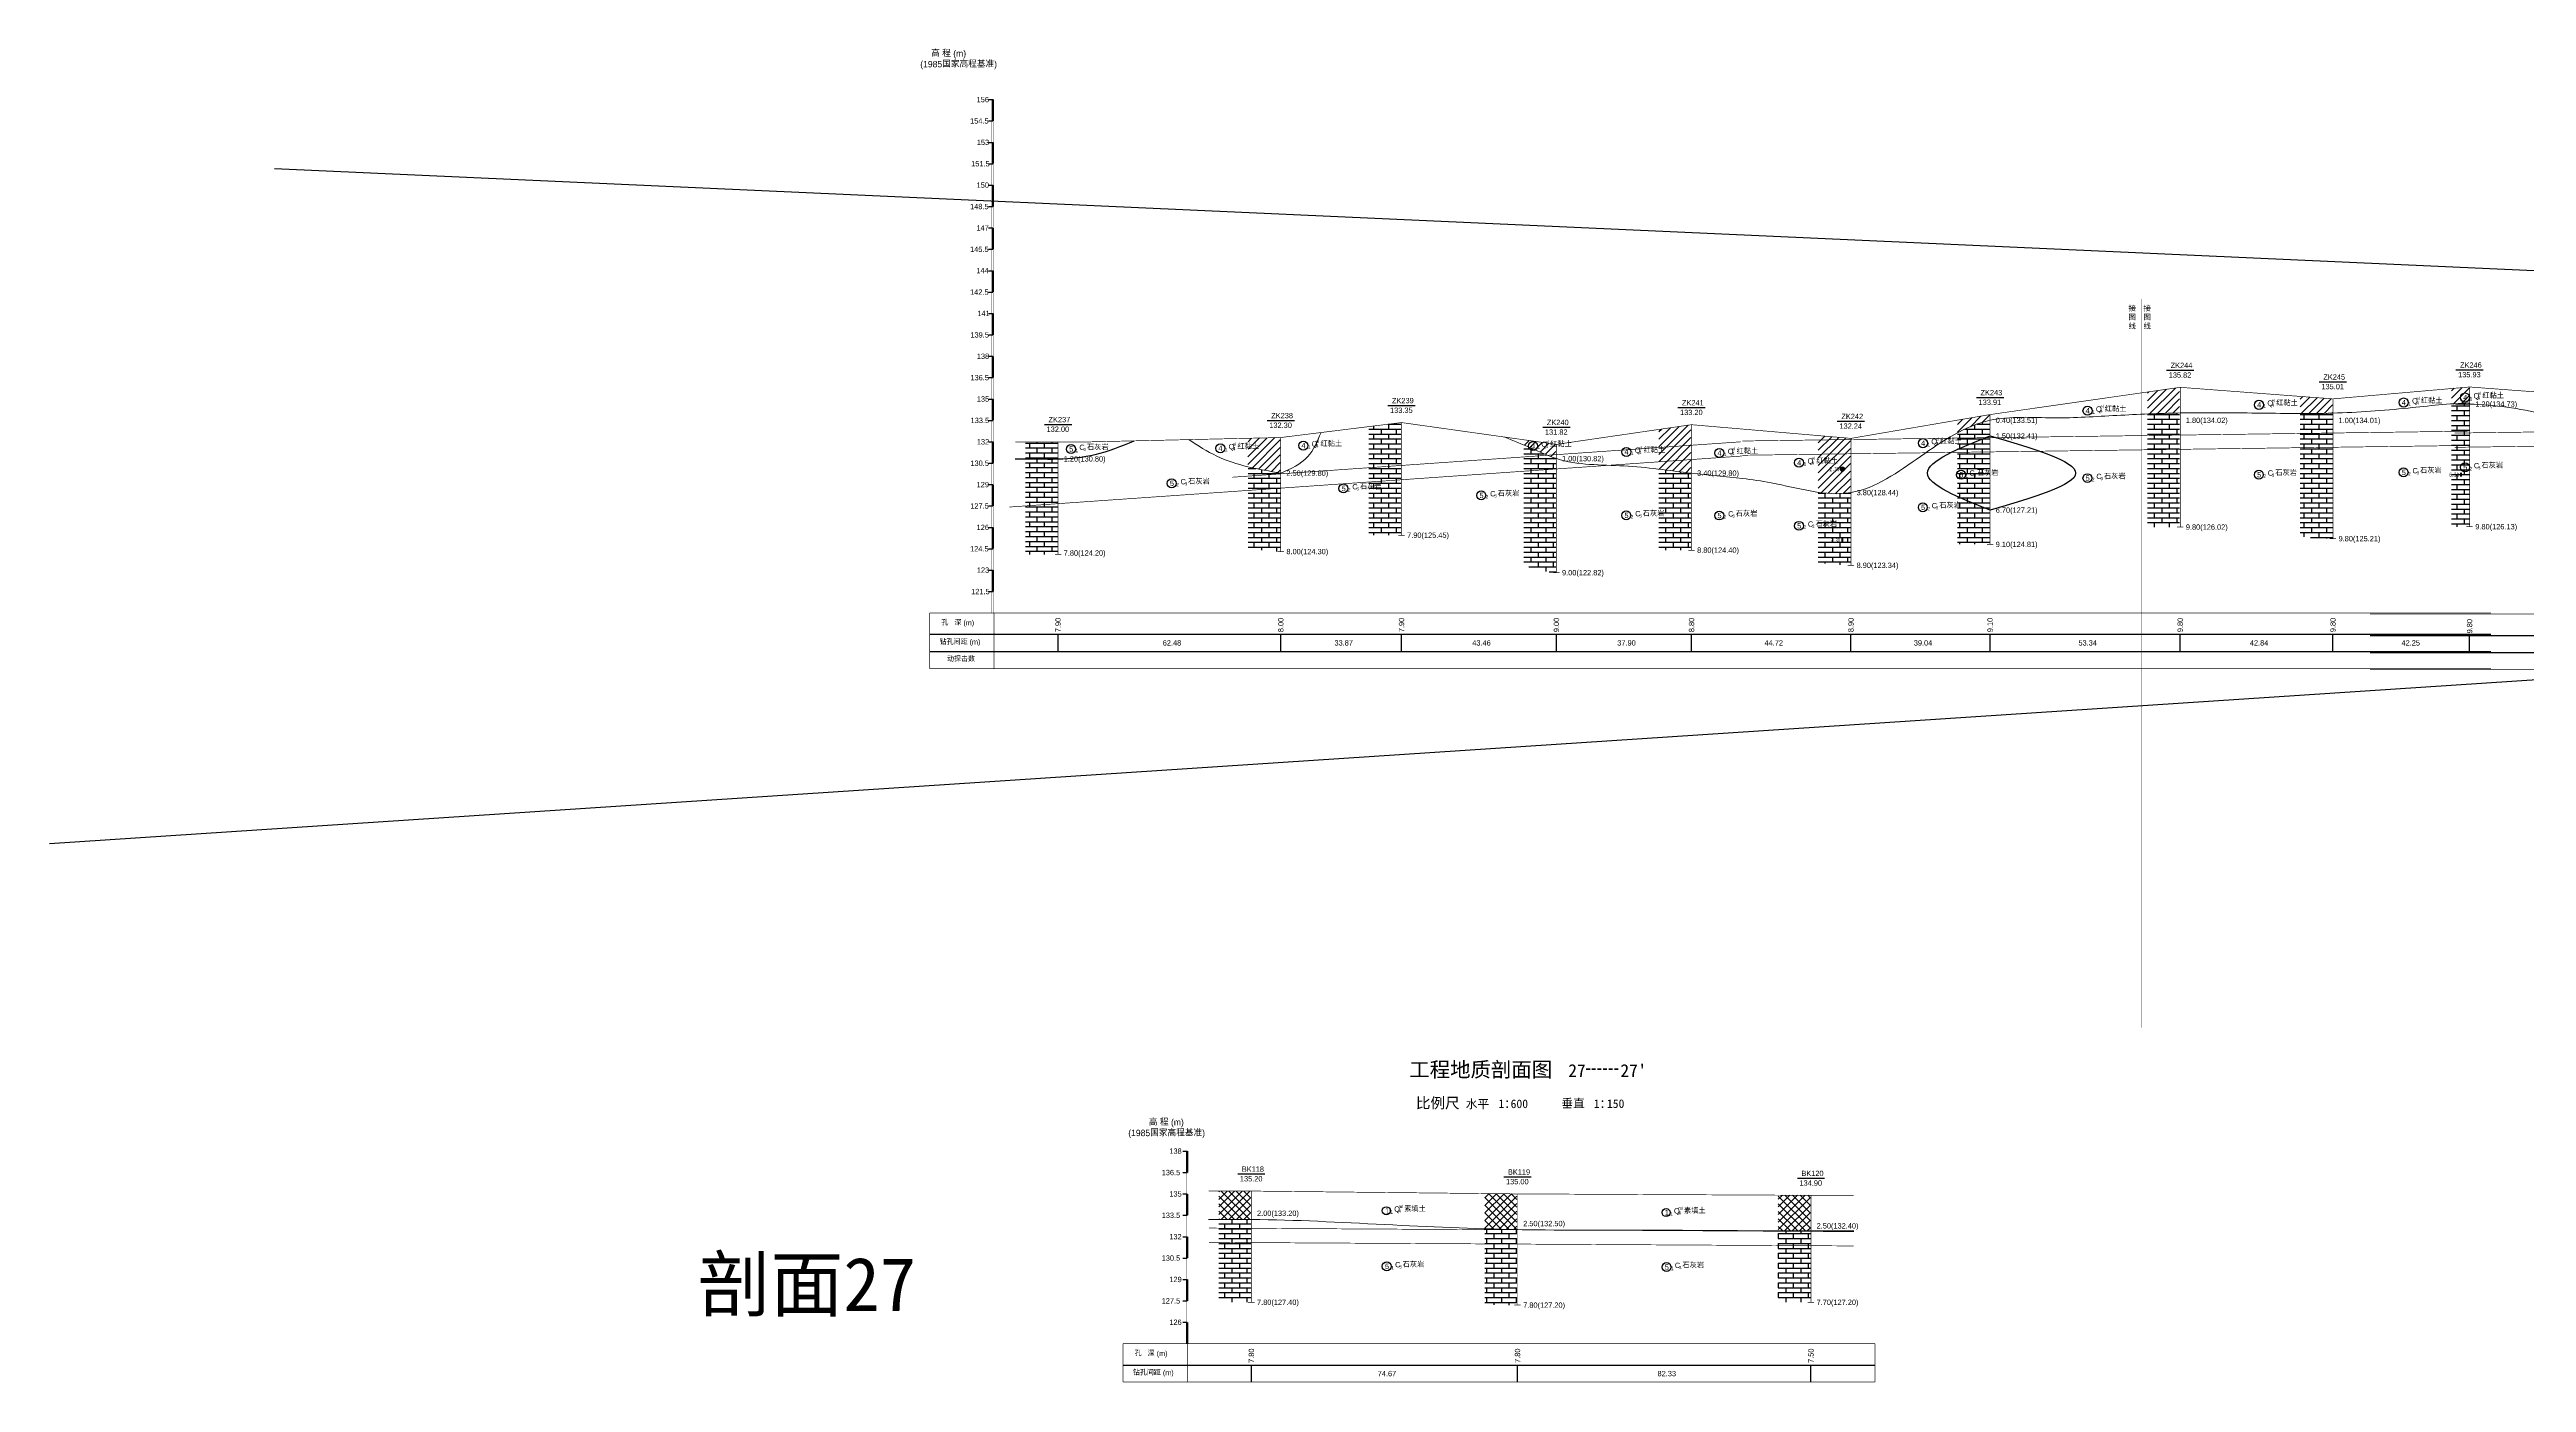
# Model space of a CAD drawing. Header units: inches. Extents: x -205 to 12199, y -11610 to -150.
# Drawn here: x -198 to 960, y -9616 to -8993 of the extents above; entities that cross this region are included whole.
import ezdxf
from ezdxf.enums import TextEntityAlignment as Align

# ---------------------------------------------------------------- set-up
doc = ezdxf.new("R2010")
doc.units = ezdxf.units.IN
doc.header["$MEASUREMENT"] = 0
for name, pattern in [('ACAD_ISO03W100', [30, 12, -18]), ('ACAD_ISO05W100', [34, 24, -3, 0.5, -3, 0.5, -3]), ('ACAD_ISO12W100', [21, 12, -3, 0, -3, 0, -3])]:
    doc.linetypes.add(name, pattern=pattern)
for name, color, linetype in [('GiCAD_PouMian', 7, 'Continuous'), ('GICAD_QUYANG', 7, 'Continuous'), ('地质-图框', 7, 'Continuous'), ('地质-地层符号', 3, 'Continuous'), ('地质-地层线', 7, 'Continuous'), ('地质-地面线', 7, 'Continuous'), ('地质-填充花纹', 4, 'Continuous'), ('地质-文字', 7, 'Continuous'), ('地质-标注栏', 7, 'Continuous'), ('地质-钻孔', 7, 'Continuous'), ('挡墙底', 7, 'Continuous'), ('管底', 7, 'Continuous'), ('红线', 1, 'ACAD_ISO05W100')]:
    doc.layers.add(name, color=color, linetype=linetype)
doc.styles.add('LZ_FONTS_FS', font='', dxfattribs={"width": 0.7})
doc.styles.add('LZ_PMT_LINE', font='', dxfattribs={"height": 2})
doc.styles.get("Standard").update_dxf_attribs({"font": ''})
doc.styles.add('地层编号', font='Comfont.shx', dxfattribs={"width": 0.7, "height": 2.5, "bigfont": 'Hztxt12a.shx'})
doc.styles.add('宋体', font='')
doc.styles.add('层底标注', font='Comfont.shx', dxfattribs={"width": 0.7, "height": 2.5, "bigfont": 'Hztxt12a.shx'})
doc.styles.add('岩土名称', font='Comfont.shx', dxfattribs={"width": 0.7, "height": 2.5, "bigfont": 'Hztxt12a.shx'})
doc.styles.add('时代', font='Comfont.shx', dxfattribs={"width": 0.7, "height": 2.5, "bigfont": 'Hztxt12a.shx'})
doc.styles.add('标注栏数据', font='Comfont.shx', dxfattribs={"width": 0.7, "height": 2.5, "bigfont": 'Hztxt12a.shx'})
doc.styles.add('标题', font='', dxfattribs={"width": 0.7, "height": 8})
doc.styles.add('钻孔标注', font='Comfont.shx', dxfattribs={"width": 0.7, "height": 2.5, "bigfont": 'Hztxt12a.shx'})
doc.styles.add('高程系统', font='Comfont.shx', dxfattribs={"width": 0.7, "height": 3, "bigfont": 'Hztxt12a.shx'})
doc.styles.get('LZ_FONTS_FS').set_extended_font_data('FangSong_GB2312')
doc.styles.get('LZ_PMT_LINE').set_extended_font_data('SimSun')
doc.styles.get('Standard').set_extended_font_data('SimSun')
doc.styles.get('宋体').set_extended_font_data('宋体')
doc.styles.get('标题').set_extended_font_data('FangSong_GB2312')
doc.linetypes.add('bzhjcx', pattern='A,0.001,[2,XX1.shx,S=1,R=0,X=1,Y=0],-2', length=2.001)
doc.linetypes.add('swx', pattern='A,7,-1.5,["●",LZ_PMT_LINE,S=0.05,R=0,X=0,Y=0],-1.5', length=10)
pattern_1 = [(0, (-5154.426, -12415.0182), (0, 2.3), []), (90, (-5154.426, -12415.0182), (-3.5, 2.3), [2.3, -2.3])]
pattern_2 = [(0, (-5154.426, -12401.6183), (0, 2.3), []), (90, (-5154.426, -12401.6183), (-3.5, 2.3), [2.3, -2.3])]
pattern_3 = [(45, (-5154.426, -12401.6183), (-1.767767, 1.767767), [])]
pattern_4 = [(0, (-5244.426, -12401.6183), (0, 2.3), []), (90, (-5244.426, -12401.6183), (-3.5, 2.3), [2.3, -2.3])]
pattern_5 = [(45, (-5244.426, -12401.6183), (-1.76776695, 1.76776695), [])]
pattern_6 = [(0, (-10243.2218, -12789.2344), (0, 2.3), []), (90, (-10243.2218, -12789.2344), (-3.5, 2.3), [2.3, -2.3])]
pattern_7 = [(45, (-10243.2218, -12789.2344), (-1.76776695, 1.76776695), []), (135, (-10243.2218, -12789.2344), (-1.76776695, -1.76776695), [])]

# ---------------------------------------------------------------- blocks, each defined once
blk = doc.blocks.new('gkqy_yuan.dwg不标')
at = {"layer": 'GiCAD_PouMian'}
h = blk.add_hatch(color=7, dxfattribs=at)
edge = h.paths.add_edge_path()
edge.add_arc((0, 0), 1, 0, 360)
at = {"layer": 'GICAD_QUYANG', "color": 7}
blk.add_circle((0, 0), 1, dxfattribs=at)
blk = doc.blocks.new('gkqy_yan.dwg不标', base_point=(0, -1))
at = {"color": 7}
blk.add_solid([(-0.5, -2), (-0.5, 0), (0.5, -2), (0.5, 0)], dxfattribs=at)

msp = doc.modelspace()

# ---------------------------------------------------------------- hatches: boundary and pattern name
at = {"layer": '地质-填充花纹', "linetype": 'Continuous'}
h = msp.add_hatch(dxfattribs=at)
h.set_pattern_fill('GKNXT', scale=0.5, style=0, pattern_type=2)
h.set_pattern_definition(pattern_5)
h.paths.add_polyline_path([(797.80524, -9162.5863), (788.40113, -9162.82786), (783.4043, -9163.00566), (782.80524, -9163.03065), (782.80524, -9152.76412), (797.80524, -9150.61569)])
h = msp.add_hatch(dxfattribs=at)
h.set_pattern_fill('GKNXT', scale=0.5, style=0, pattern_type=2)
h.set_pattern_definition(pattern_5)
h.paths.add_polyline_path([(869.20788, -9155.96106), (869.20788, -9162.65206), (863.75503, -9162.7706), (858.75529, -9162.82049), (854.20788, -9162.82575), (854.20788, -9154.82663)])
h = msp.add_hatch(dxfattribs=at)
h.set_pattern_fill('GKSHY', scale=0.5, style=0, pattern_type=2)
h.set_pattern_definition([(0, (-5340.9341, -12402.1851), (0, 2.3), []), (90, (-5340.934, -12402.185), (-3.5, 2.3), [2.3, -2.3])])
h.paths.add_polyline_path([(933.11378, -9215.74686), (924.90349, -9215.74686), (924.90349, -9158.44477), (933.11378, -9158.41473)])
h = msp.add_hatch(dxfattribs=at)
h.set_pattern_fill('GKNXT', scale=0.5, style=0, pattern_type=2)
h.set_pattern_definition([(45, (-5340.9341, -12402.1851), (-1.76776695, 1.76776695), [])])
h.paths.add_polyline_path([(933.11378, -9158.41473), (924.90809, -9158.44477), (924.90809, -9150.98041), (933.11378, -9150.4353)])
h = msp.add_hatch(dxfattribs=at)
h.set_pattern_fill('GKSHY', scale=0.5, style=0, pattern_type=2)
h.set_pattern_definition(pattern_2)
h.paths.add_polyline_path([(433.70156, -9219.71322), (418.70156, -9219.71322), (418.70156, -9168.93746), (433.70156, -9167.07755)])
h = msp.add_hatch(dxfattribs=at)
h.set_pattern_fill('GKNXT', scale=0.5, style=0, pattern_type=2)
h.set_pattern_definition(pattern_3)
h.paths.add_polyline_path([(569.30322, -9190.68353), (562.82758, -9189.91288), (557.86605, -9189.29388), (554.30322, -9188.86051), (554.30322, -9170.2676), (569.30322, -9168.08302)])
h = msp.add_hatch(dxfattribs=at)
h.set_pattern_fill('GKNXT', scale=0.5, style=0, pattern_type=2)
h.set_pattern_definition(pattern_5)
h.paths.add_polyline_path([(708.90302, -9166.05356), (702.53079, -9167.9311), (697.91424, -9169.84786), (693.90302, -9171.86112), (693.90302, -9165.92261), (708.90302, -9163.35601)])
h = msp.add_hatch(dxfattribs=at)
h.set_pattern_fill('GKSHY', scale=0.5, style=0, pattern_type=2)
h.set_pattern_definition(pattern_4)
h.paths.add_polyline_path([(708.90302, -9173.41228), (704.4799, -9175.16456), (699.84656, -9177.0437), (695.24775, -9179.00572), (693.90302, -9179.63215), (693.90302, -9171.86112), (697.91424, -9169.84786), (702.53079, -9167.9311), (708.90302, -9166.05356)])
h = msp.add_hatch(dxfattribs=at)
h.set_pattern_fill('GKSHY', scale=0.5, style=0, pattern_type=2)
h.set_pattern_definition(pattern_4)
h.paths.add_polyline_path([(797.80524, -9215.91321), (782.80524, -9215.91321), (782.80524, -9163.03065), (783.4043, -9163.00566), (788.40113, -9162.82786), (797.80524, -9162.5863)])
h = msp.add_hatch(dxfattribs=at)
h.set_pattern_fill('GKSHY', scale=0.5, style=0, pattern_type=2)
h.set_pattern_definition(pattern_4)
h.paths.add_polyline_path([(869.20788, -9221.30481), (863.50906, -9221.11134), (857.55839, -9220.58387), (854.20788, -9220.23447), (854.20788, -9162.82575), (858.75529, -9162.82049), (863.75503, -9162.7706), (869.20788, -9162.65206)])
h = msp.add_hatch(dxfattribs=at)
h.set_pattern_fill('GKSHY', scale=0.5, style=0, pattern_type=2)
h.set_pattern_definition(pattern_1)
h.paths.add_polyline_path([(273.11378, -9184.04659), (263.36378, -9184.04659), (258.36372, -9184.02317), (258.11378, -9184.02435), (258.11378, -9176.04659), (273.11378, -9176.04659)])
h = msp.add_hatch(dxfattribs=at)
h.set_pattern_fill('GKSHY', scale=0.5, style=0, pattern_type=2)
h.set_pattern_definition(pattern_1)
h.paths.add_polyline_path([(263.36378, -9184.04659), (273.11378, -9184.04659), (273.11378, -9228.70987), (268.3677, -9228.64553), (263.36383, -9228.71326), (258.11378, -9228.71326), (258.11378, -9184.02435), (258.36372, -9184.02317)])
h = msp.add_hatch(dxfattribs=at)
h.set_pattern_fill('GKNXT', scale=0.5, style=0, pattern_type=2)
h.set_pattern_definition(pattern_3)
h.paths.add_polyline_path([(377.24691, -9174.0192), (377.24691, -9190.60584), (369.4849, -9189.27251), (365.14362, -9188.38723), (362.10811, -9187.68909), (362.24691, -9174.39325)])
h = msp.add_hatch(dxfattribs=at)
h.set_pattern_fill('GKNXT', scale=0.5, style=0, pattern_type=2)
h.set_pattern_definition(pattern_3)
h.paths.add_polyline_path([(506.13341, -9177.21134), (506.13341, -9183.81416), (498.86905, -9180.93608), (494.31143, -9178.87988), (491.13341, -9177.53116), (491.13341, -9175.09901)])
h = msp.add_hatch(dxfattribs=at)
h.set_pattern_fill('GKSHY', scale=0.5, style=0, pattern_type=2)
h.set_pattern_definition(pattern_2)
h.paths.add_polyline_path([(494.31143, -9178.87988), (498.86905, -9180.93608), (506.13341, -9183.81416), (506.13341, -9237.21425), (500.32265, -9236.46362), (494.29435, -9234.78966), (491.13341, -9233.77795), (491.13341, -9177.53116)])
h = msp.add_hatch(dxfattribs=at)
h.set_pattern_fill('GKNXT', scale=0.5, style=0, pattern_type=2)
h.set_pattern_definition(pattern_5)
h.paths.add_polyline_path([(643.83658, -9174.42509), (643.83658, -9199.79606), (636.35059, -9200.28038), (631.36327, -9199.94555), (628.83658, -9199.59643), (628.83658, -9173.13709)])
h = msp.add_hatch(dxfattribs=at)
h.set_pattern_fill('GKSHY', scale=0.5, style=0, pattern_type=2)
h.set_pattern_definition(pattern_4)
h.paths.add_polyline_path([(708.90302, -9207.88086), (704.50449, -9206.13839), (699.87095, -9204.25952), (695.27185, -9202.29807), (693.90302, -9201.6608), (693.90302, -9179.63215), (695.24775, -9179.00572), (699.84656, -9177.0437), (704.4799, -9175.16456), (708.90302, -9173.41228)])
h = msp.add_hatch(dxfattribs=at)
h.set_pattern_fill('GKSHY', scale=0.5, style=0, pattern_type=2)
h.set_pattern_definition(pattern_2)
h.paths.add_polyline_path([(365.14362, -9188.38723), (369.4849, -9189.27251), (377.24691, -9190.60584), (377.24691, -9227.36655), (371.71466, -9227.07094), (365.92853, -9226.28408), (362.24691, -9225.70181), (362.27596, -9187.72978)])
h = msp.add_hatch(dxfattribs=at)
h.set_pattern_fill('GKSHY', scale=0.5, style=0, pattern_type=2)
h.set_pattern_definition(pattern_2)
h.paths.add_polyline_path([(557.86605, -9189.29388), (562.82758, -9189.91288), (569.30322, -9190.68353), (569.30322, -9226.71328), (554.30322, -9226.71328), (554.30322, -9188.86051)])
h = msp.add_hatch(dxfattribs=at)
h.set_pattern_fill('GKSHY', scale=0.5, style=0, pattern_type=2)
h.set_pattern_definition(pattern_4)
h.paths.add_polyline_path([(631.36327, -9199.94555), (636.35059, -9200.28038), (643.83658, -9199.79606), (643.83658, -9233.77277), (637.8868, -9233.60326), (631.67219, -9232.88584), (628.83658, -9232.48796), (628.83658, -9199.59643)])
h = msp.add_hatch(dxfattribs=at)
h.set_pattern_fill('GKSHY', scale=0.5, style=0, pattern_type=2)
h.set_pattern_definition(pattern_4)
h.paths.add_polyline_path([(695.27185, -9202.29807), (699.87095, -9204.25952), (704.50449, -9206.13839), (708.90302, -9207.88086), (708.90302, -9223.9799), (693.90302, -9223.9799), (693.90302, -9201.6608)])
h = msp.add_hatch(dxfattribs=at)
h.set_pattern_fill('GKSTT', scale=0.5, style=0, pattern_type=2)
h.set_pattern_definition(pattern_7)
h.paths.add_polyline_path([(363.49265, -9539.66278), (353.74265, -9539.66278), (348.74265, -9539.66541), (348.49265, -9539.66528), (348.49265, -9526.32945), (363.49265, -9526.32945)])
h = msp.add_hatch(dxfattribs=at)
h.set_pattern_fill('GKSTT', scale=0.5, style=0, pattern_type=2)
h.set_pattern_definition(pattern_7)
h.paths.add_polyline_path([(487.93465, -9527.66009), (487.93465, -9544.32394), (480.91915, -9544.16992), (475.92088, -9544.03848), (472.93465, -9543.95011), (472.93465, -9527.49937)])
h = msp.add_hatch(dxfattribs=at)
h.set_pattern_fill('GKSTT', scale=0.5, style=0, pattern_type=2)
h.set_pattern_definition(pattern_7)
h.paths.add_polyline_path([(625.14324, -9528.32826), (625.14324, -9544.99561), (616.78808, -9544.97795), (611.78812, -9544.95905), (610.14324, -9544.95124), (610.14324, -9528.25537)])
h = msp.add_hatch(dxfattribs=at)
h.set_pattern_fill('GKSHY', scale=0.5, style=0, pattern_type=2)
h.set_pattern_definition(pattern_6)
h.paths.add_polyline_path([(363.49265, -9578.32914), (358.74269, -9578.32321), (353.74265, -9578.32945), (348.49265, -9578.32945), (348.49265, -9539.66528), (348.74265, -9539.66541), (353.74265, -9539.66278), (363.49265, -9539.66278)])
h = msp.add_hatch(dxfattribs=at)
h.set_pattern_fill('GKSHY', scale=0.5, style=0, pattern_type=2)
h.set_pattern_definition(pattern_6)
h.paths.add_polyline_path([(475.92088, -9544.03848), (480.91915, -9544.16992), (487.93465, -9544.32394), (487.93465, -9579.66131), (482.25883, -9579.62829), (476.33303, -9579.55543), (472.93465, -9579.50775), (472.93465, -9543.95011)])
h = msp.add_hatch(dxfattribs=at)
h.set_pattern_fill('GKSHY', scale=0.5, style=0, pattern_type=2)
h.set_pattern_definition(pattern_6)
h.paths.add_polyline_path([(611.78812, -9544.95905), (616.78808, -9544.97795), (625.14324, -9544.99561), (625.14324, -9578.32947), (610.14324, -9578.32947), (610.14324, -9544.95124)])

# ---------------------------------------------------------------- linework, layer by layer
at = {"lineweight": 40, "elevation": -12.5}
for points in [[(520.34565, -9469.38108), (522.09968, -9469.38108)], [(522.96968, -9469.38108), (524.72371, -9469.38108)], [(525.59371, -9469.38108), (527.34774, -9469.38108)], [(528.21774, -9469.38108), (529.97177, -9469.38108)], [(530.84177, -9469.38108), (532.5958, -9469.38108)], [(533.4658, -9469.38108), (535.21983, -9469.38108)]]:
    msp.add_lwpolyline(points, dxfattribs=at)
at = {"layer": '地质-地层符号', "color": 7, "linetype": 'Continuous'}
for centre, major_axis in [((754.72507, -9161.53963), (0, 2.125)), ((834.8775, -9158.75455), (0, 2.125)), ((902.53177, -9157.68615), (0, 2.125)), ((931.26103, -9155.34942), (0, 2.125)), ((279.40477, -9179.44748), (0, 2.08333)), ((349.18079, -9179.08099), (0, 2.125)), ((387.99854, -9177.8327), (0, 2.125)), ((495.40395, -9177.99935), (0, 2.125)), ((539.06083, -9180.76605), (0, 2.125)), ((582.55102, -9181.28299), (0, 2.125)), ((619.84612, -9185.82369), (0, 2.125)), ((677.74074, -9176.68786), (0, 2.125)), ((326.4812, -9195.46607), (0, 2.08333)), ((406.77509, -9197.85096), (0, 2.08333)), ((695.59234, -9191.45435), (0, 2.08333)), ((754.6834, -9193.02946), (0, 2.08333)), ((834.83583, -9191.42122), (0, 2.08333)), ((902.4901, -9190.33834), (0, 2.08333)), ((931.21937, -9187.98034), (0, 2.08333)), ((471.21834, -9201.09935), (0, 2.08333)), ((677.69908, -9206.68786), (0, 2.08333)), ((539.01917, -9210.43271), (0, 2.08333)), ((582.50935, -9210.51316), (0, 2.08333)), ((619.80446, -9215.31309), (0, 2.08333)), ((426.84314, -9535.54416), (0, 1.875)), ((557.66843, -9536.3775), (0, 1.875)), ((427.05148, -9561.544), (0, 2.08333)), ((557.87677, -9561.87755), (0, 2.08333))]:
    msp.add_ellipse(centre, major_axis=major_axis, ratio=1, dxfattribs=at)
at = {"layer": '地质-地层线', "color": 7, "linetype": 'bzhjcx', "lineweight": 0}
for points, knots in [([(593.36378, -9193.19138), (597.8235, -9193.733), (614.80377, -9196.19482), (644.83821, -9205.71446), (676.67407, -9182.55601), (705.94056, -9162.86435), (739.00091, -9165.60919), (768.36524, -9163.57791), (800.08331, -9162.2756), (833.74541, -9162.55323), (869.35047, -9163.20507), (902.46731, -9160.69821), (923.8168, -9158.14285), (933.36378, -9157.87789)], [113.7759714905, 113.7759714905, 113.7759714905, 113.7759714905, 127.2346730421, 164.7760677491, 201.4369483823, 238.0978290155, 267.7535662079, 297.4093034004, 327.0650405928, 362.7663755707, 398.4677105486, 433.7564534778, 462.5058598482, 462.5058598482, 462.5058598482, 462.5058598482]), ([(926.85562, -9158.44477), (929.02717, -9158.3845), (942.85141, -9158.29132), (968.13575, -9162.47986), (1000.484, -9170.74747), (1029.53926, -9161.14538), (1055.95184, -9157.88211), (1083.49502, -9146.11948), (1103.2012, -9159.68714), (1120.95388, -9166.3247), (1138.51586, -9173.61255), (1161.75828, -9182.95127), (1186.46728, -9196.31923), (1213.89168, -9198.00523), (1239.93935, -9202.80635), (1257.66798, -9204.86122), (1266.63525, -9206.58094), (1266.85562, -9206.62356)], [462.5058598482, 462.5058598482, 462.5058598482, 462.5058598482, 469.045196407, 504.1730405763, 539.3008847456, 566.3963538466, 593.4918229476, 620.5872920486, 649.2377866657, 658.7879515381, 677.8882812828, 706.0693403838, 734.2503994848, 760.7706579807, 787.2909164767, 813.8111749726, 814.4793391417, 814.4793391417, 814.4793391417, 814.4793391417]), ([(482.23946, -9173.84655), (486.27638, -9175.47321), (494.35022, -9178.72654), (511.88552, -9187.28902), (538.19425, -9186.29443), (567.03518, -9190.77697), (585.38367, -9192.22223), (593.36378, -9193.19138)], [0, 0, 0, 0, 13.0792587201, 26.1585174403, 57.9258978877, 89.6932783351, 113.7759714905, 113.7759714905, 113.7759714905, 113.7759714905])]:
    msp.add_open_spline(points, degree=3, knots=knots, dxfattribs=at)
for points in [[(377.49691, -9190.71324), (390.03938, -9183.10011), (396.31513, -9171.71323)], [(334.51501, -9175.02367), (347.58128, -9182.72771), (377.49691, -9190.71324)], [(343.74265, -9539.66278), (353.74265, -9539.66278), (363.74265, -9539.66278), (425.96365, -9541.99611), (488.18465, -9544.32943), (556.78895, -9544.66278), (625.39324, -9544.99614), (635.39324, -9544.99614), (645.39324, -9544.99614)]]:
    msp.add_spline(points, degree=3, dxfattribs=at)
at = {"layer": '地质-地层线', "color": 7}
for points in [[(253.36378, -9184.04659), (263.36378, -9184.04659), (273.36378, -9184.04659), (290.7193, -9181.94658), (308.99604, -9175.60378)], [(709.15302, -9207.9799), (679.87312, -9190.64657), (709.15302, -9173.31323)], [(709.15302, -9173.31323), (749.15902, -9190.64657), (709.15302, -9207.9799)]]:
    msp.add_spline(points, degree=3, dxfattribs=at)
at = {"layer": '地质-地面线', "color": 0, "linetype": 'Continuous', "const_width": 0.3}
for points in [[(926.85562, -9150.98041), (933.36378, -9150.41353), (1003.0145, -9155.61352), (1082.5739, -9140.94677), (1135.7019, -9149.74682), (1187.53628, -9151.21349), (1266.85562, -9150.65887)], [(593.36378, -9170.09115), (644.08658, -9174.44656), (709.15302, -9163.31323), (798.05524, -9150.57988), (869.45788, -9155.97996), (933.36378, -9150.41353)], [(253.36378, -9176.0667), (288.63242, -9176.0667), (377.49691, -9174.04657), (433.95156, -9167.04655), (506.38341, -9177.24654), (569.55322, -9168.04662), (593.36378, -9170.09115)], [(343.74265, -9526.32945), (363.74265, -9526.32945), (488.18465, -9527.66276), (625.39324, -9528.32947), (645.39324, -9528.32947)]]:
    msp.add_lwpolyline(points, dxfattribs=at)
at = {"layer": '地质-文字', "color": 7, "linetype": 'Continuous'}
for p, q in [((240.86378, -9016.04659), (242.86378, -9016.04659)), ((240.86378, -9026.04659), (242.86378, -9026.04659)), ((240.86378, -9036.04659), (242.86378, -9036.04659)), ((240.86378, -9046.04659), (242.86378, -9046.04659)), ((240.86378, -9056.04659), (242.86378, -9056.04659)), ((240.86378, -9066.04659), (242.86378, -9066.04659)), ((240.86378, -9076.04659), (242.86378, -9076.04659)), ((240.86378, -9086.04659), (242.86378, -9086.04659)), ((240.86378, -9096.04659), (242.86378, -9096.04659)), ((240.86378, -9096.04659), (242.86378, -9096.04659)), ((240.86378, -9106.04659), (242.86378, -9106.04659)), ((240.86378, -9116.04659), (242.86378, -9116.04659)), ((240.86378, -9126.04659), (242.86378, -9126.04659)), ((240.86378, -9136.04659), (242.86378, -9136.04659)), ((240.86378, -9146.04659), (242.86378, -9146.04659)), ((240.86378, -9156.04659), (242.86378, -9156.04659)), ((240.86378, -9166.04659), (242.86378, -9166.04659)), ((240.86378, -9176.04659), (242.86378, -9176.04659)), ((240.86378, -9186.04659), (242.86378, -9186.04659)), ((240.86378, -9196.04659), (242.86378, -9196.04659)), ((240.86378, -9206.04659), (242.86378, -9206.04659)), ((240.86378, -9216.04659), (242.86378, -9216.04659)), ((240.86378, -9226.04659), (242.86378, -9226.04659)), ((240.86378, -9236.04659), (242.86378, -9236.04659)), ((240.86378, -9246.04659), (242.86378, -9246.04659))]:
    msp.add_line(p, q, dxfattribs=at)
at = {"layer": '地质-文字', "color": 0, "linetype": 'Continuous'}
for p, q in [((331.74265, -9507.66276), (333.74265, -9507.66276)), ((331.74265, -9517.66276), (333.74265, -9517.66276)), ((331.74265, -9527.66276), (333.74265, -9527.66276)), ((331.74265, -9537.66276), (333.74265, -9537.66276)), ((331.74265, -9547.66276), (333.74265, -9547.66276)), ((331.74265, -9557.66276), (333.74265, -9557.66276)), ((331.74265, -9567.66276), (333.74265, -9567.66276)), ((331.74265, -9577.66276), (333.74265, -9577.66276)), ((331.74265, -9587.66276), (333.74265, -9587.66276))]:
    msp.add_line(p, q, dxfattribs=at)
at = {"layer": '地质-文字', "color": 7, "linetype": 'Continuous', "flags": 128}
for points, const_width in [([(242.36378, -9016.04659), (243.36378, -9016.04659)], 0.1), ([(242.36378, -9016.04659), (242.36378, -9116.04659)], 0.1), ([(242.86378, -9016.04659), (242.86378, -9026.04659)], 1), ([(243.36378, -9016.04659), (243.36378, -9116.04659)], 0.1), ([(242.86378, -9036.04659), (242.86378, -9046.04659)], 1), ([(242.86378, -9056.04659), (242.86378, -9066.04659)], 1), ([(242.86378, -9076.04659), (242.86378, -9086.04659)], 1), ([(242.33481, -9096.04659), (242.36378, -9256.04659)], 0.1), ([(242.86378, -9096.04659), (242.86378, -9106.04659)], 1), ([(242.86378, -9096.04659), (242.86378, -9106.04659)], 1), ([(243.36378, -9096.04146), (243.36378, -9256.04659)], 0.1), ([(242.86378, -9116.04659), (242.86378, -9126.04659)], 1), ([(242.86378, -9136.04659), (242.86378, -9146.04659)], 1), ([(242.86378, -9156.04659), (242.86378, -9166.04659)], 1), ([(242.86378, -9176.04659), (242.86378, -9186.04659)], 1), ([(242.86378, -9196.04659), (242.86378, -9206.04659)], 1), ([(242.86378, -9216.04659), (242.86378, -9226.04659)], 1), ([(242.86378, -9236.04659), (242.86378, -9246.04659)], 1)]:
    msp.add_lwpolyline(points, dxfattribs=dict(at, const_width=const_width))
at = {"layer": '地质-文字', "color": 0, "linetype": 'Continuous', "flags": 128}
for points, const_width in [([(243.36378, -9256.04659), (243.36378, -9256.04659)], 1), ([(333.24265, -9507.66276), (334.24265, -9507.66276)], 0.1), ([(333.24265, -9507.66276), (333.24265, -9597.66276)], 0.1), ([(333.74265, -9507.66276), (333.74265, -9517.66276)], 1), ([(334.24265, -9507.66276), (334.24265, -9597.66276)], 0.1), ([(333.74265, -9527.66276), (333.74265, -9537.66276)], 1), ([(333.74265, -9547.66276), (333.74265, -9557.66276)], 1), ([(333.74265, -9567.66276), (333.74265, -9577.66276)], 1), ([(333.74265, -9587.66276), (333.74265, -9597.66276)], 1)]:
    msp.add_lwpolyline(points, dxfattribs=dict(at, const_width=const_width))
at = {"layer": '地质-标注栏', "color": 7, "linetype": 'Continuous', "const_width": 0.3}
for points in [[(213.36358, -9256.04648), (603.36358, -9256.04648)], [(213.36358, -9256.04648), (213.36358, -9282.04648)], [(243.36358, -9256.04648), (243.36358, -9282.04648)], [(553.36358, -9256.04648), (943.36358, -9256.04648)], [(886.85541, -9256.61336), (1276.85541, -9256.61336)], [(213.36358, -9282.04648), (603.36358, -9282.04648)], [(553.36358, -9282.04648), (943.36358, -9282.04648)], [(886.85541, -9282.61336), (1276.85541, -9282.61336)], [(303.74303, -9597.66265), (655.39362, -9597.66265)], [(303.74303, -9597.66265), (303.74303, -9615.66265)], [(333.74303, -9597.66265), (333.74303, -9615.66265)], [(655.39362, -9597.66265), (655.39362, -9615.66265)], [(303.74303, -9615.66265), (655.39362, -9615.66265)]]:
    msp.add_lwpolyline(points, dxfattribs=at)
at = {"layer": '地质-标注栏', "color": 7, "linetype": 'Continuous'}
for points in [[(213.36358, -9266.04648), (603.36358, -9266.04648)], [(213.36358, -9274.04648), (603.36358, -9274.04648)], [(273.36378, -9274.04648), (273.36378, -9266.04648)], [(377.49691, -9274.04648), (377.49691, -9266.04648)], [(377.49691, -9274.04648), (377.49691, -9266.04648)], [(433.95156, -9274.04648), (433.95156, -9266.04648)], [(433.95156, -9274.04648), (433.95156, -9266.04648)], [(506.38341, -9274.04648), (506.38341, -9266.04648)], [(506.38341, -9274.04648), (506.38341, -9266.04648)], [(553.36358, -9266.04648), (943.36358, -9266.04648)], [(553.36358, -9274.04648), (943.36358, -9274.04648)], [(569.55322, -9274.04648), (569.55322, -9266.04648)], [(569.55322, -9274.04648), (569.55322, -9266.04648)], [(644.08658, -9274.04648), (644.08658, -9266.04648)], [(644.08658, -9274.04648), (644.08658, -9266.04648)], [(709.15302, -9274.04648), (709.15302, -9266.04648)], [(709.15302, -9274.04648), (709.15302, -9266.04648)], [(798.05524, -9274.04648), (798.05524, -9266.04648)], [(798.05524, -9274.04648), (798.05524, -9266.04648)], [(869.45788, -9274.04648), (869.45788, -9266.04648)], [(869.45788, -9274.04648), (869.45788, -9266.04648)], [(886.85541, -9266.61336), (1276.85541, -9266.61336)], [(886.85541, -9274.61336), (1276.85541, -9274.61336)], [(933.36378, -9274.61336), (933.36378, -9266.61336)], [(933.36378, -9274.61336), (933.36378, -9266.61336)], [(303.74303, -9607.66265), (655.39362, -9607.66265)], [(363.74265, -9615.66265), (363.74265, -9607.66265)], [(488.18465, -9615.66265), (488.18465, -9607.66265)], [(488.18465, -9615.66265), (488.18465, -9607.66265)], [(625.39324, -9615.66265), (625.39324, -9607.66265)]]:
    msp.add_lwpolyline(points, dxfattribs=at)
at = {"layer": '地质-钻孔', "color": 7, "linetype": 'Continuous'}
for p, q in [((791.69219, -9142.57992), (804.41827, -9142.57992)), ((863.09454, -9147.98007), (875.8211, -9147.98007)), ((927.00043, -9142.41341), (939.72699, -9142.41341)), ((427.58819, -9159.04648), (440.31475, -9159.04648)), ((563.19024, -9160.04672), (575.91631, -9160.04672)), ((702.78985, -9155.31332), (715.51592, -9155.31332)), ((267.00079, -9167.90791), (279.72686, -9167.90791)), ((371.1336, -9166.04648), (383.86016, -9166.04648)), ((500.02032, -9169.24643), (512.74639, -9169.24643)), ((637.72344, -9166.44662), (650.44952, -9166.44662)), ((357.37975, -9518.3294), (370.10534, -9518.3294)), ((481.82116, -9519.66265), (494.54772, -9519.66265)), ((619.03014, -9520.3294), (631.75671, -9520.3294))]:
    msp.add_line(p, q, dxfattribs=at)
at = {"layer": '地质-钻孔', "color": 7, "const_width": 0.3, "flags": 128}
for points in [[(798.05524, -9150.57988), (798.05524, -9215.91321)], [(869.45788, -9155.97996), (869.45788, -9221.3133)], [(933.36378, -9150.41353), (933.36378, -9215.74686)], [(433.95156, -9167.04655), (433.95156, -9219.71322)], [(569.55322, -9168.04661), (569.55322, -9226.71328)], [(709.15302, -9163.31323), (709.15302, -9223.9799)], [(273.36378, -9176.04659), (273.36378, -9228.71326)], [(377.49691, -9174.04657), (377.49691, -9227.37991)], [(506.38341, -9177.24654), (506.38341, -9237.24654)], [(644.08658, -9174.44656), (644.08658, -9233.77989)], [(363.74265, -9526.32945), (363.74265, -9578.32945)], [(488.18465, -9527.66276), (488.18465, -9579.66276)], [(625.39324, -9528.32947), (625.39324, -9578.32947)]]:
    msp.add_lwpolyline(points, dxfattribs=at)
at = {"layer": '地质-钻孔', "color": 7, "linetype": 'Continuous', "const_width": 0.3, "flags": 128}
for points in [[(796.55524, -9215.91321), (799.55524, -9215.91321)], [(931.86378, -9215.74686), (934.86378, -9215.74686)], [(271.86378, -9228.71326), (274.86378, -9228.71326)], [(375.99691, -9227.37991), (378.99691, -9227.37991)], [(432.45156, -9219.71322), (435.45156, -9219.71322)], [(568.05322, -9226.71328), (571.05322, -9226.71328)], [(707.65302, -9223.9799), (710.65302, -9223.9799)], [(867.95788, -9221.3133), (870.95788, -9221.3133)], [(504.88341, -9237.24654), (507.88341, -9237.24654)], [(642.58658, -9233.77989), (645.58658, -9233.77989)], [(362.24265, -9578.32945), (365.24265, -9578.32945)], [(623.89324, -9578.32947), (626.89324, -9578.32947)], [(486.68465, -9579.66276), (489.68465, -9579.66276)]]:
    msp.add_lwpolyline(points, dxfattribs=at)
at = {"layer": '挡墙底', "linetype": 'ACAD_ISO12W100', "const_width": 0.3}
for points in [[(250.52147, -9206.55041), (593.13905, -9182.69649)], [(593.33808, -9182.33536), (932.98187, -9177.73602)], [(926.45307, -9178.62824), (1266.0052, -9174.07197)]]:
    msp.add_lwpolyline(points, dxfattribs=at)
at = {"layer": '管底'}
for points in [[(-198.22635, -9363.82566), (4802.01627, -9034.32052)], [(-93.03196, -9048.34204), (4879.15883, -9272.68595)]]:
    msp.add_lwpolyline(points, dxfattribs=at)
at = {"layer": '管底', "linetype": 'swx', "const_width": 0.3}
for points in [[(593.24782, -9175.66997), (932.89161, -9171.07063)], [(926.36363, -9171.96284), (1265.91576, -9167.40657)], [(354.85357, -9192.60441), (592.67606, -9176.04659)], [(343.93672, -9550.3222), (645.4386, -9551.99147)], [(343.97362, -9543.6563), (645.47551, -9545.32557)]]:
    msp.add_lwpolyline(points, dxfattribs=at)
at = {"layer": '红线', "linetype": 'ACAD_ISO03W100', "ltscale": 0.4, "const_width": 0.2}
msp.add_lwpolyline([(779.85822, -9109.35966), (779.85822, -9449.91149)], dxfattribs=at)

# ---------------------------------------------------------------- block references
at = {"layer": '地质-图框', "linetype": 'Continuous'}
for name, p in [('gkqy_yuan.dwg不标', (640.08658, -9188.77989)), ('gkqy_yan.dwg不标', (929.36378, -9191.41353)), ('gkqy_yan.dwg不标', (640.08658, -9222.11322))]:
    msp.add_blockref(name, p, dxfattribs=at)

# ---------------------------------------------------------------- texts
at = {"style": 'LZ_FONTS_FS'}
msp.add_text('27', height=6, dxfattribs=at).set_placement((520.08376, -9473.0209, -12.5), align=Align.RIGHT)
for s, height, p in [("27'", 6, (536.29891, -9473.03585, -12.5)), ('比例尺', 5, (440.64934, -9487.65175, -12.5)), ('水平', 4, (463.99512, -9487.61242, -12.5)), ('1：', 4, (479.28549, -9487.47346, -12.5)), ('600', 4, (484.96475, -9487.53558, -12.5)), ('垂直', 4, (508.70537, -9487.30257, -12.5)), ('1：', 4, (523.85257, -9487.47475, -12.5)), ('150', 4, (529.99335, -9487.46449, -12.5))]:
    msp.add_text(s, height=height, dxfattribs=at).set_placement(p)
at = {"layer": 'GiCAD_PouMian', "color": 7}
for s, height, style, p in [('工程地质剖面图', 7, '标题', (437.56929, -9473.02001)), ('剖面27', 25, '宋体', (104.77307, -9582.36606))]:
    msp.add_text(s, height=height, dxfattribs=dict(at, style=style)).set_placement(p)
at = {"layer": '地质-图框', "color": 0, "linetype": 'Continuous', "width": 0.7}
for s, p in [('2.30', (634.08211, -9189.77989)), ('6.30', (923.85931, -9192.41353)), ('7.30', (634.58211, -9223.11322))]:
    msp.add_text(s, height=2, dxfattribs=at).set_placement(p)
at = {"layer": '地质-地层符号', "color": 7, "linetype": 'Continuous'}
for s, height, style, p in [('4', 2.5, '地层编号', (753.85007, -9162.78963)), ('Q', 2.5, '时代', (758.66257, -9161.98963)), ('红黏土', 2.5, '岩土名称', (762.78757, -9161.98963)), ('4', 2.5, '地层编号', (834.0025, -9160.00455)), ('1', 1.625, '地层编号', (837.0025, -9160.20455)), ('Q', 2.5, '时代', (838.815, -9159.20455)), ('红黏土', 2.5, '岩土名称', (842.94, -9159.20455)), ('4', 2.5, '地层编号', (901.65677, -9158.93615)), ('1', 1.625, '地层编号', (904.65677, -9159.13615)), ('Q', 2.5, '时代', (906.46927, -9158.13615)), ('红黏土', 2.5, '岩土名称', (910.59427, -9158.13615)), ('4', 2.5, '地层编号', (930.38603, -9156.59942)), ('1', 1.625, '地层编号', (933.38603, -9156.79942)), ('Q', 2.5, '时代', (935.19853, -9155.79942)), ('红黏土', 2.5, '岩土名称', (939.32353, -9155.79942)), ('1', 1.625, '地层编号', (756.85007, -9162.98963)), ('5', 2.5, '地层编号', (278.57144, -9180.69748)), ('1', 1.625, '地层编号', (281.48811, -9180.89748)), ('C', 2.5, '时代', (283.30061, -9179.89748)), ('石灰岩', 2.5, '岩土名称', (286.84227, -9179.89748)), ('4', 2.5, '地层编号', (348.30579, -9180.33099)), ('1', 1.625, '地层编号', (351.30579, -9180.53099)), ('Q', 2.5, '时代', (353.11829, -9179.53099)), ('红黏土', 2.5, '岩土名称', (357.24329, -9179.53099)), ('4', 2.5, '地层编号', (387.12354, -9179.0827)), ('1', 1.625, '地层编号', (390.12354, -9179.2827)), ('Q', 2.5, '时代', (391.93604, -9178.2827)), ('红黏土', 2.5, '岩土名称', (396.06104, -9178.2827)), ('4', 2.5, '地层编号', (494.52895, -9179.24935)), ('1', 1.625, '地层编号', (497.52895, -9179.44935)), ('Q', 2.5, '时代', (499.34145, -9178.44935)), ('红黏土', 2.5, '岩土名称', (503.46645, -9178.44935)), ('4', 2.5, '地层编号', (538.18583, -9182.01605)), ('1', 1.625, '地层编号', (541.18583, -9182.21605)), ('Q', 2.5, '时代', (542.99833, -9181.21605)), ('红黏土', 2.5, '岩土名称', (547.12333, -9181.21605)), ('4', 2.5, '地层编号', (581.67602, -9182.53299)), ('1', 1.625, '地层编号', (584.67602, -9182.73299)), ('Q', 2.5, '时代', (586.48852, -9181.73299)), ('红黏土', 2.5, '岩土名称', (590.61352, -9181.73299)), ('Q', 2.5, '时代', (623.78362, -9186.27369)), ('红黏土', 2.5, '岩土名称', (627.90862, -9186.27369)), ('4', 2.5, '地层编号', (676.86574, -9177.93786)), ('1', 1.625, '地层编号', (679.86574, -9178.13786)), ('Q', 2.5, '时代', (681.67824, -9177.13786)), ('红黏土', 2.5, '岩土名称', (685.80324, -9177.13786)), ('5', 2.5, '地层编号', (325.64787, -9196.71607)), ('2', 1.625, '地层编号', (328.56454, -9196.91607)), ('C', 2.5, '时代', (330.64787, -9195.91607)), ('石灰岩', 2.5, '岩土名称', (334.18954, -9195.91607)), ('C', 2.5, '时代', (410.94176, -9198.30096)), ('石灰岩', 2.5, '岩土名称', (414.48342, -9198.30096)), ('4', 2.5, '地层编号', (618.97112, -9187.07369)), ('1', 1.625, '地层编号', (621.97112, -9187.27369)), ('5', 2.5, '地层编号', (694.75901, -9192.70435)), ('1', 1.625, '地层编号', (697.67568, -9192.90435)), ('C', 2.5, '时代', (699.48818, -9191.90435)), ('石灰岩', 2.5, '岩土名称', (703.02984, -9191.90435)), ('5', 2.5, '地层编号', (753.85007, -9194.27946)), ('2', 1.625, '地层编号', (756.76674, -9194.47946)), ('C', 2.5, '时代', (758.85007, -9193.47946)), ('石灰岩', 2.5, '岩土名称', (762.39174, -9193.47946)), ('5', 2.5, '地层编号', (834.0025, -9192.67122)), ('2', 1.625, '地层编号', (836.91917, -9192.87122)), ('C', 2.5, '时代', (839.0025, -9191.87122)), ('石灰岩', 2.5, '岩土名称', (842.54417, -9191.87122)), ('5', 2.5, '地层编号', (901.65677, -9191.58834)), ('2', 1.625, '地层编号', (904.57344, -9191.78834)), ('C', 2.5, '时代', (906.65677, -9190.78834)), ('石灰岩', 2.5, '岩土名称', (910.19844, -9190.78834)), ('5', 2.5, '地层编号', (930.38603, -9189.23034)), ('2', 1.625, '地层编号', (933.3027, -9189.43034)), ('C', 2.5, '时代', (935.38603, -9188.43034)), ('石灰岩', 2.5, '岩土名称', (938.9277, -9188.43034)), ('5', 2.5, '地层编号', (405.94176, -9199.10096)), ('2', 1.625, '地层编号', (408.85842, -9199.30096)), ('5', 2.5, '地层编号', (470.385, -9202.34935)), ('2', 1.625, '地层编号', (473.30167, -9202.54935)), ('C', 2.5, '时代', (475.385, -9201.54935)), ('石灰岩', 2.5, '岩土名称', (478.92667, -9201.54935)), ('5', 2.5, '地层编号', (676.86574, -9207.93786)), ('2', 1.625, '地层编号', (679.78241, -9208.13786)), ('C', 2.5, '时代', (681.86574, -9207.13786)), ('石灰岩', 2.5, '岩土名称', (685.40741, -9207.13786)), ('5', 2.5, '地层编号', (538.18583, -9211.68271)), ('2', 1.625, '地层编号', (541.1025, -9211.88271)), ('C', 2.5, '时代', (543.18583, -9210.88271)), ('石灰岩', 2.5, '岩土名称', (546.7275, -9210.88271)), ('5', 2.5, '地层编号', (581.67602, -9211.76316)), ('2', 1.625, '地层编号', (584.59269, -9211.96316)), ('C', 2.5, '时代', (586.67602, -9210.96316)), ('石灰岩', 2.5, '岩土名称', (590.21769, -9210.96316)), ('5', 2.5, '地层编号', (618.97112, -9216.56309)), ('2', 1.625, '地层编号', (621.88779, -9216.76309)), ('C', 2.5, '时代', (623.97112, -9215.76309)), ('石灰岩', 2.5, '岩土名称', (627.51279, -9215.76309)), ('1', 2.5, '地层编号', (426.21814, -9536.79416)), ('1', 1.625, '地层编号', (428.71814, -9536.99416)), ('Q', 2.5, '时代', (430.53064, -9535.99416)), ('素填土', 2.5, '岩土名称', (435.19731, -9535.99416)), ('1', 2.5, '地层编号', (557.04343, -9537.6275)), ('1', 1.625, '地层编号', (559.54343, -9537.8275)), ('Q', 2.5, '时代', (561.35593, -9536.8275)), ('素填土', 2.5, '岩土名称', (566.0226, -9536.8275)), ('5', 2.5, '地层编号', (426.21814, -9562.794)), ('1', 1.625, '地层编号', (429.13481, -9562.994)), ('C', 2.5, '时代', (430.94731, -9561.994)), ('石灰岩', 2.5, '岩土名称', (434.48898, -9561.994)), ('5', 2.5, '地层编号', (557.04343, -9563.12755)), ('1', 1.625, '地层编号', (559.9601, -9563.32755)), ('C', 2.5, '时代', (561.7726, -9562.32755)), ('石灰岩', 2.5, '岩土名称', (565.31427, -9562.32755))]:
    msp.add_text(s, height=height, dxfattribs=dict(at, style=style)).set_placement(p)
at = {"layer": '地质-地层符号', "color": 7, "linetype": 'Continuous', "style": '时代', "width": 0.8}
for s, p in [('4', (760.6959, -9162.48963)), ('el', (760.6959, -9160.32296)), ('4', (840.84833, -9159.70455)), ('el', (840.84833, -9157.53788)), ('4', (908.5026, -9158.63615)), ('el', (908.5026, -9156.46949)), ('4', (937.23187, -9156.29942)), ('el', (937.23187, -9154.13275)), ('3', (285.25061, -9180.39748)), ('4', (355.15163, -9180.03099)), ('el', (355.15163, -9177.86432)), ('4', (393.96937, -9178.7827)), ('el', (393.96937, -9176.61604)), ('4', (501.37479, -9178.94935)), ('el', (501.37479, -9176.78268)), ('4', (545.03167, -9181.71605)), ('el', (545.03167, -9179.54938)), ('4', (588.52185, -9182.23299)), ('el', (588.52185, -9180.06632)), ('el', (625.81696, -9184.60702)), ('4', (683.71158, -9177.63786)), ('el', (683.71158, -9175.47119)), ('3', (332.59787, -9196.41607)), ('4', (625.81696, -9186.77369)), ('3', (701.43818, -9192.40435)), ('3', (760.80007, -9193.97946)), ('3', (840.9525, -9192.37122)), ('3', (908.60677, -9191.28834)), ('3', (937.33603, -9188.93034)), ('3', (412.89176, -9198.80096)), ('3', (477.335, -9202.04935)), ('3', (683.81574, -9207.63786)), ('3', (545.13583, -9211.38271)), ('3', (588.62602, -9211.46316)), ('3', (625.92112, -9216.26309)), ('4', (432.56398, -9536.49416)), ('ml', (432.56398, -9534.3275)), ('4', (563.38927, -9537.3275)), ('ml', (563.38927, -9535.16083)), ('3', (432.89731, -9562.494)), ('3', (563.7226, -9562.82755))]:
    msp.add_text(s, height=1.5, dxfattribs=at).set_placement(p)
at = {"layer": '地质-文字', "color": 7, "linetype": 'Continuous'}
for s, height, style, p in [('(1985国家高程基准)', 3, '高程系统', (208.90888, -9000.98328)), ('高 程 (m)', 3, '高程系统', (214.00888, -8995.98328)), ('156', 2.5, '高程系统', (235.28045, -9017.29659)), ('154.5', 2.5, '高程系统', (232.22093, -9027.29659)), ('151.5', 2.5, '高程系统', (232.72093, -9047.29659)), ('153', 2.5, '高程系统', (235.36378, -9037.29659)), ('150', 2.5, '高程系统', (235.28045, -9057.29659)), ('148.5', 2.5, '高程系统', (232.22093, -9067.29659)), ('147', 2.5, '高程系统', (235.19712, -9077.29659)), ('145.5', 2.5, '高程系统', (232.22093, -9087.29659)), ('144', 2.5, '高程系统', (235.11378, -9097.29659)), ('144', 2.5, '高程系统', (235.11378, -9097.29659)), ('142.5', 2.5, '高程系统', (232.22093, -9107.29659)), ('141', 2.5, '高程系统', (235.61378, -9117.29659)), ('139.5', 2.5, '高程系统', (232.38759, -9127.29659)), ('138', 2.5, '高程系统', (235.36378, -9137.29659)), ('136.5', 2.5, '高程系统', (232.38759, -9147.29659)), ('135', 2.5, '高程系统', (235.36378, -9157.29659)), ('1.20(134.73)', 2.5, '层底标注', (936.04012, -9159.64988)), ('133.5', 2.5, '高程系统', (232.47093, -9167.29659)), ('0.40(133.51)', 2.5, '层底标注', (711.79896, -9167.23787)), ('1.50(132.41)', 2.5, '层底标注', (711.79896, -9174.5712)), ('1.80(134.02)', 2.5, '层底标注', (800.70118, -9167.24347)), ('1.00(134.01)', 2.5, '层底标注', (872.10382, -9167.31023)), ('132', 2.5, '高程系统', (235.36378, -9177.29659)), ('1.20(130.80)', 2.5, '层底标注', (275.9813, -9185.28273)), ('1.00(130.82)', 2.5, '层底标注', (509.00093, -9185.14934)), ('130.5', 2.5, '高程系统', (232.38759, -9187.29659)), ('129', 2.5, '高程系统', (235.28045, -9197.29659)), ('2.50(129.80)', 2.5, '层底标注', (380.11443, -9191.94937)), ('3.40(129.80)', 2.5, '层底标注', (572.17074, -9191.94941)), ('127.5', 2.5, '高程系统', (232.30426, -9207.29659)), ('3.80(128.44)', 2.5, '层底标注', (646.73252, -9201.03785)), ('6.70(127.21)', 2.5, '层底标注', (711.79896, -9209.23786)), ('126', 2.5, '高程系统', (235.28045, -9217.29659)), ('7.90(125.45)', 2.5, '层底标注', (436.56908, -9220.94935)), ('9.80(126.02)', 2.5, '层底标注', (800.70118, -9217.17118)), ('9.80(126.13)', 2.5, '层底标注', (936.04012, -9216.98322)), ('124.5', 2.5, '高程系统', (232.22093, -9227.29659)), ('7.80(124.20)', 2.5, '层底标注', (275.9813, -9229.28273)), ('8.00(124.30)', 2.5, '层底标注', (380.11443, -9228.61604)), ('8.80(124.40)', 2.5, '层底标注', (572.17074, -9227.94941)), ('9.10(124.81)', 2.5, '层底标注', (711.79896, -9225.23787)), ('9.80(125.21)', 2.5, '层底标注', (872.10382, -9222.57126)), ('123', 2.5, '高程系统', (235.36378, -9237.29659)), ('9.00(122.82)', 2.5, '层底标注', (509.00093, -9238.48268)), ('8.90(123.34)', 2.5, '层底标注', (646.73252, -9235.03785)), ('121.5', 2.5, '高程系统', (232.72093, -9247.29659)), ('高 程 (m)', 3, '高程系统', (315.82344, -9495.66276)), ('(1985国家高程基准)', 3, '高程系统', (306.1698, -9500.66276)), ('138', 2.5, '高程系统', (325.37953, -9508.91276)), ('136.5', 2.5, '高程系统', (321.80411, -9518.91276)), ('135', 2.5, '高程系统', (325.37953, -9528.91276)), ('133.5', 2.5, '高程系统', (321.80411, -9538.91276)), ('2.00(133.20)', 2.5, '层底标注', (366.39265, -9537.96842)), ('2.50(132.50)', 2.5, '层底标注', (490.83465, -9542.772)), ('2.50(132.40)', 2.5, '层底标注', (628.04324, -9543.84089)), ('132', 2.5, '高程系统', (325.37953, -9548.91276)), ('130.5', 2.5, '高程系统', (321.80411, -9558.91276)), ('129', 2.5, '高程系统', (325.37953, -9568.91276)), ('127.5', 2.5, '高程系统', (321.80411, -9578.91276)), ('7.80(127.40)', 2.5, '层底标注', (366.39265, -9579.57945)), ('7.70(127.20)', 2.5, '层底标注', (628.04324, -9579.57947)), ('126', 2.5, '高程系统', (325.37953, -9588.91276)), ('7.80(127.20)', 2.5, '层底标注', (490.83465, -9580.91276))]:
    msp.add_text(s, height=height, dxfattribs=dict(at, style=style)).set_placement(p)
at = {"layer": '地质-标注栏', "color": 7, "linetype": 'Continuous', "style": '标注栏数据'}
for s, p in [('孔   深 (m)', (218.80648, -9262.54648)), ('钻孔间距 (m)', (217.93766, -9271.54648)), ('动探击数', (221.41296, -9279.54648)), ('孔   深 (m)', (309.18594, -9604.16265)), ('钻孔间距 (m)', (308.31711, -9613.16265))]:
    msp.add_text(s, height=2.43, dxfattribs=at).set_placement(p, align=Align.BOTTOM_LEFT)
for s, p in [('7.90', (274.61378, -9265.04648)), ('8.00', (378.74691, -9265.04648)), ('7.90', (435.20156, -9265.04648)), ('9.00', (507.63341, -9265.04648)), ('8.80', (570.80322, -9265.04648)), ('8.90', (645.33658, -9265.04648)), ('9.10', (710.40302, -9265.04648)), ('9.80', (799.30524, -9265.04648)), ('9.80', (870.70788, -9265.04648)), ('9.80', (934.61378, -9265.61336)), ('7.80', (364.99265, -9606.66265)), ('7.80', (489.43465, -9606.66265)), ('7.50', (626.64324, -9606.66265))]:
    msp.add_text(s, height=2.5, rotation=90.0000025, dxfattribs=at).set_placement(p)
for s, p in [('62.48', (322.30186, -9271.29648)), ('33.87', (402.59574, -9271.29648)), ('43.46', (467.03899, -9271.29648)), ('37.90', (534.83982, -9271.29648)), ('44.72', (603.69141, -9271.29648)), ('39.04', (673.49131, -9271.29648)), ('53.34', (750.47564, -9271.29648)), ('42.84', (830.62806, -9271.29648)), ('42.25', (901.53642, -9271.29648)), ('74.67', (422.83516, -9612.91265)), ('82.33', (553.66045, -9612.91265))]:
    msp.add_text(s, height=2.5, dxfattribs=at).set_placement(p)
at = {"layer": '地质-钻孔', "color": 7, "linetype": 'Continuous', "style": '钻孔标注'}
for s, p in [('135.82', (792.69211, -9146.07988)), ('ZK244', (793.58596, -9141.57988)), ('135.01', (864.09475, -9151.47996)), ('ZK245', (864.9886, -9146.97996)), ('135.93', (928.00065, -9145.91353)), ('ZK246', (928.89451, -9141.41353)), ('133.35', (428.58843, -9162.54655)), ('ZK239', (429.48228, -9158.04655)), ('133.20', (564.19009, -9163.54661)), ('ZK241', (565.08394, -9159.04661)), ('133.91', (703.78989, -9158.81323)), ('ZK243', (704.68374, -9154.31323)), ('132.00', (268.00065, -9171.40797)), ('ZK237', (268.89451, -9166.90797)), ('132.30', (372.13378, -9169.54657)), ('ZK238', (373.02764, -9165.04657)), ('131.82', (501.02028, -9172.74654)), ('ZK240', (501.91413, -9168.24654)), ('132.24', (638.72345, -9169.94656)), ('ZK242', (639.6173, -9165.44656)), ('135.20', (358.37953, -9521.82945)), ('BK118', (359.27338, -9517.32945)), ('BK119', (483.71538, -9518.66276)), ('BK120', (620.92396, -9519.32947)), ('135.00', (482.82153, -9523.16276)), ('134.90', (620.03011, -9523.82947))]:
    msp.add_text(s, height=2.5, dxfattribs=at).set_placement(p)
at = {"layer": '红线', "char_height": 2.5, "attachment_point": 1}
for insert in [(773.88219, -9112.3034), (780.84751, -9112.3034)]:
    msp.add_mtext_dynamic_manual_height_columns('接图线', width=3.594619, gutter_width=12.5, heights=[0], dxfattribs=dict(at, insert=insert))

doc.saveas('drawing.dxf')
